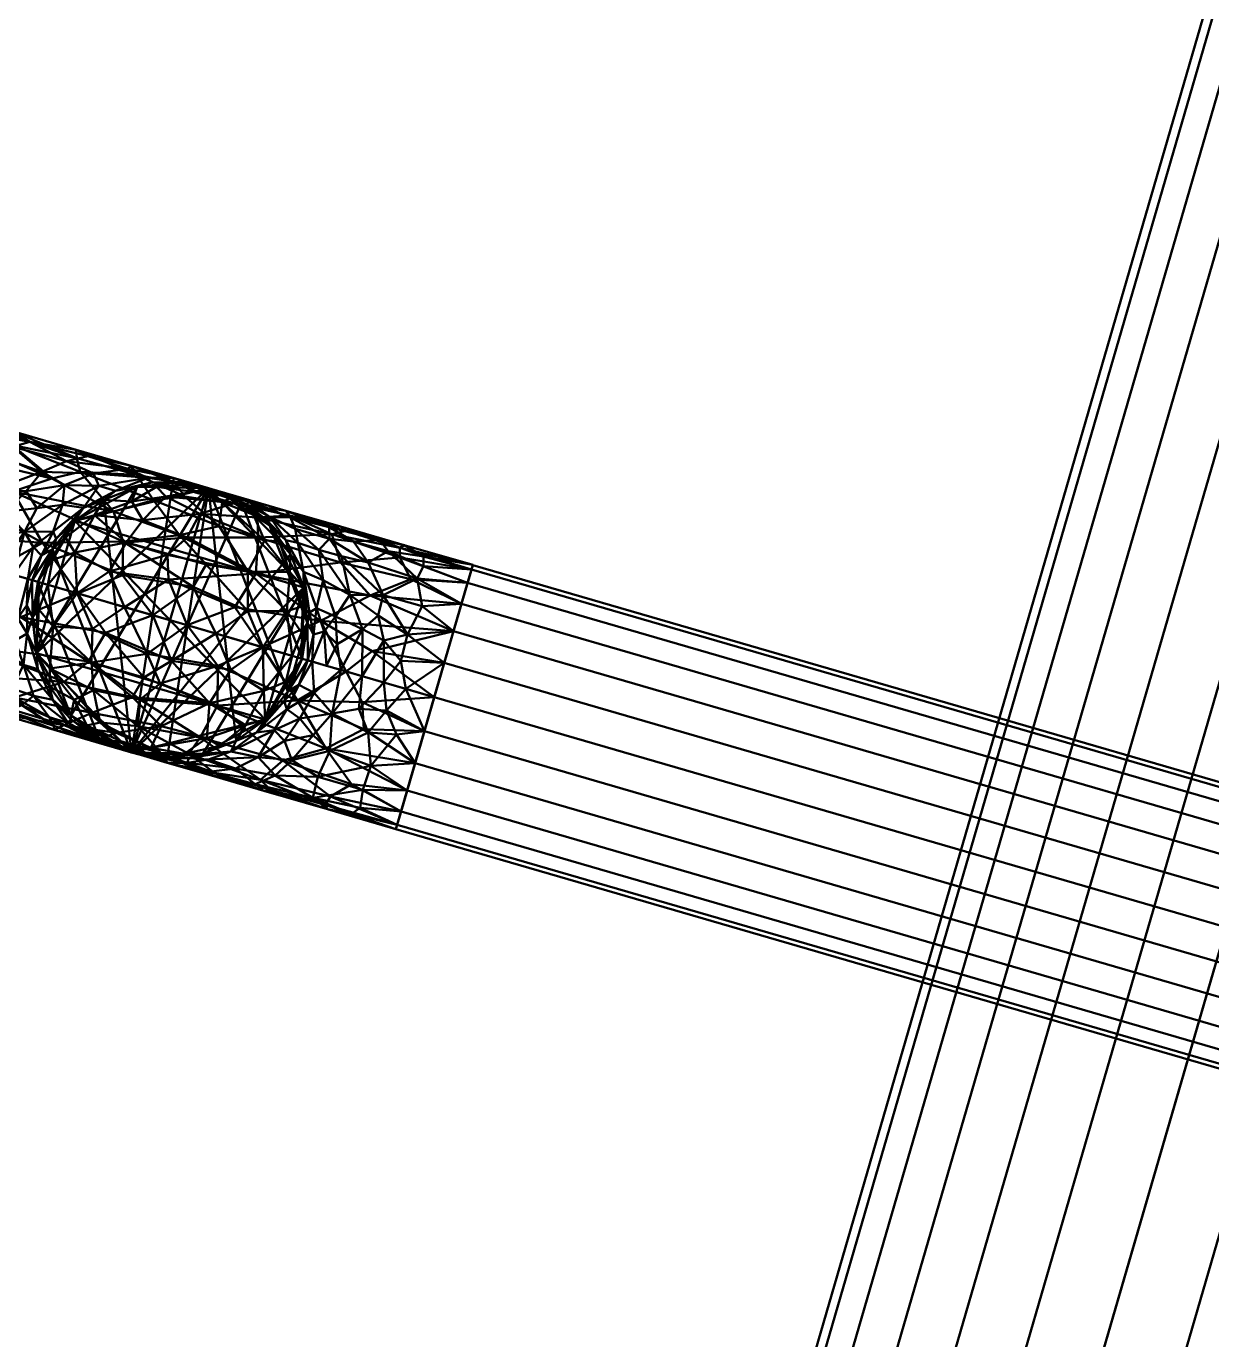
# Model space of a CAD drawing. Header units: inches. Extents: x -1654 to 1344, y -1538 to 36.
# Drawn here: x -820.73 to -794.88, y -340.72 to -312.07 of the extents above; entities that cross this region are included whole.
import ezdxf

# ---------------------------------------------------------------- set-up
doc = ezdxf.new("R2010")
doc.units = ezdxf.units.IN
doc.header["$MEASUREMENT"] = 0
doc.linetypes.add('Center', pattern=[1.25, 0.25, -0.1875, 0.625, -0.1875])
doc.layers.add('M-HVAC-DUCT', color=1, linetype='Center', lineweight=30)
doc.layers.add('M-HVAC-DUCT-SA', color=1, linetype='Continuous', lineweight=50)

# ---------------------------------------------------------------- blocks, each defined once
blk = doc.blocks.new('Round Elbow - 1 D-903864-_3D_')
at = {"layer": 'M-HVAC-DUCT', "color": 8, "linetype": 'Continuous', "lineweight": 50}
mesh = blk.add_polyface(dxfattribs=at)
corners = [(-3, 6), (-3.228, 4.852), (-3.879, 3.879), (-4.852, 3.228), (-6, 3), (-6, 2.898, 0.776), (-6, 2.598, 1.5), (-6, 2.121, 2.121), (-6, 1.5, 2.598), (-6, 0.776, 2.898), (-6, 0, 3), (-4.447, 0.204, 3), (-3, 0.804, 3), (-1.757, 1.757, 3), (-0.804, 3, 3), (-0.204, 4.447, 3), (0, 6, 3), (-0.776, 6, 2.898), (-1.5, 6, 2.598), (-2.121, 6, 2.121), (-2.598, 6, 1.5), (-2.898, 6, 0.776), (-3.459, 2.689, 2.38), (-2.8, 4.309, 1.826), (-1.517, 4.143, 2.772), (-4.83, 2.991, 1.148), (-4.261, 1.47, 2.772), (-2.912, 5.058, 1.148), (-2.852, 1.898, 2.883), (-1.969, 4.92, 2.38), (-3.482, 4.08, 0.985), (-5.088, 2.497, 1.826), (-4.113, 2.96, 1.771), (-1.787, 2.767, 2.92), (-5.056, 1.935, 2.38), (-2.472, 5.191, 1.826), (-2.401, 3.795, 2.416), (-2.587, 2.844, 2.678), (-4.072, 3.442, 1.087), (-3.474, 3.605, 1.629), (-5.357, 3.128), (-5.079, 3.087, 0.573), (-4.365, 3.554), (-4.068, 3.646, 0.521), (-4.523, 3.292, 0.705), (-5.433, 2.876, 1.011), (-3.128, 5.357), (-3.09, 5.08, 0.558), (-3.198, 4.601, 0.881), (-3.122, 4.326, 1.366), (-0.938, 3.903, 2.954), (-0.954, 4.92, 2.88), (-1.475, 4.978, 2.673), (-3.904, 0.94, 2.954), (-4.932, 0.891, 2.897), (-5.15, 1.4, 2.693), (-3.524, 2.066, 2.678), (-4.206, 2.203, 2.4), (-1.944, 3.364, 2.766), (-2.89, 3.202, 2.387), (-3.554, 4.365)]
mesh.append_faces([[corners[k] for k in face] for face in [(13, 28, 12), (15, 50, 14), (12, 53, 11), (1, 47, 46), (40, 41, 3), (2, 30, 60), (9, 55, 8)]], dxfattribs={"vtx0": -1, "vtx1": -1, "color": 8})
mesh.append_faces([[corners[k] for k in face] for face in [(35, 29, 19), (32, 31, 57), (24, 29, 36), (54, 55, 9), (56, 26, 28), (48, 27, 47), (21, 46, 47), (25, 41, 45), (5, 45, 41), (5, 41, 40), (25, 38, 44), (30, 48, 60), (25, 45, 31), (33, 28, 13), (30, 38, 39), (26, 53, 28), (38, 43, 44), (24, 50, 51), (32, 25, 31), (52, 29, 24), (27, 48, 49), (28, 33, 37), (27, 23, 35), (53, 54, 11), (52, 24, 51), (36, 29, 23), (37, 59, 22), (7, 34, 31), (38, 25, 32), (34, 57, 31), (50, 33, 14), (36, 37, 58), (55, 34, 8), (26, 56, 57), (27, 35, 20), (29, 35, 23), (59, 23, 39), (22, 56, 37), (58, 37, 33), (59, 37, 36), (39, 38, 32), (22, 39, 32), (49, 39, 23), (41, 44, 3), (30, 43, 38), (42, 44, 43), (25, 44, 41), (31, 45, 6), (48, 47, 1), (21, 47, 27), (49, 48, 30), (39, 49, 30), (27, 49, 23), (50, 24, 58), (15, 51, 50), (17, 52, 51), (18, 29, 52), (28, 53, 12), (54, 53, 26), (55, 54, 26), (34, 55, 26), (37, 56, 28), (57, 56, 22), (32, 57, 22), (26, 57, 34), (50, 58, 33), (36, 58, 24), (23, 59, 36), (39, 22, 59), (2, 43, 30)]], dxfattribs={"vtx0": -1, "vtx1": -1, "vtx2": -1, "color": 8})
mesh.append_faces([[corners[k] for k in face] for face in [(31, 6, 7), (27, 20, 21), (29, 18, 19), (43, 2, 42), (52, 17, 18), (54, 9, 10), (48, 1, 60)]], dxfattribs={"vtx0": -1, "vtx2": -1, "color": 8})
mesh.append_faces([[corners[k] for k in face] for face in [(10, 11, 54), (7, 8, 34), (16, 17, 51), (19, 20, 35), (13, 14, 33), (42, 3, 44), (5, 6, 45), (15, 16, 51)]], dxfattribs={"vtx1": -1, "vtx2": -1, "color": 8})
mesh.append_faces([[corners[k] for k in face] for face in [(40, 4, 5), (21, 0, 46)]], dxfattribs={"vtx2": -1, "color": 8})
mesh = blk.add_polyface(dxfattribs=at)
corners = [(0, 6, -3), (-0.204, 4.447, -3), (-0.804, 3, -3), (-1.757, 1.757, -3), (-3, 0.804, -3), (-4.447, 0.204, -3), (-6, 0, -3), (-6, 0.776, -2.898), (-6, 1.5, -2.598), (-6, 2.121, -2.121), (-6, 2.598, -1.5), (-6, 2.898, -0.776), (-6, 3), (-4.852, 3.228), (-3.879, 3.879), (-3.228, 4.852), (-3, 6), (-2.898, 6, -0.776), (-2.598, 6, -1.5), (-2.121, 6, -2.121), (-1.5, 6, -2.598), (-0.776, 6, -2.898), (-3.796, 3.128, -1.826), (-2.31, 4.05, -2.38), (-3.14, 2.273, -2.703), (-2.991, 4.83, -1.148), (-4.843, 2.986, -1.148), (-4.583, 2.074, -2.38), (-1.331, 4.066, -2.847), (-4.023, 1.227, -2.882), (-2.497, 5.088, -1.826), (-5.113, 2.49, -1.826), (-1.807, 2.782, -2.914), (-2.951, 4.138, -1.763), (-3.588, 3.959, -0.965), (-1.932, 5.067, -2.38), (-2.72, 1.725, -2.937), (-5.357, 3.128), (-5.079, 3.087, -0.571), (-4.283, 3.456, -0.64), (-5.435, 2.88, -0.998), (-3.128, 5.357), (-3.087, 5.079, -0.573), (-3.554, 4.365), (-3.312, 4.489, -0.703), (-2.876, 5.433, -1.011), (-5.083, 1.236, -2.772), (-4.975, 0.663, -2.946), (-3.034, 3.4, -2.185), (-2.497, 3.143, -2.61), (-3.59, 2.674, -2.328), (-1.227, 5.126, -2.772), (-0.664, 4.975, -2.946), (-4.35, 1.654, -2.678), (-4.472, 2.845, -1.667), (-4.114, 3.315, -1.268), (-3.473, 3.693, -1.533), (-4.365, 3.554)]
mesh.append_faces([[corners[k] for k in face] for face in [(13, 38, 37), (20, 35, 19), (5, 29, 4), (4, 36, 3), (2, 28, 1), (41, 42, 15), (15, 44, 43), (6, 47, 5), (0, 52, 21)]], dxfattribs={"vtx0": -1, "vtx1": -1, "color": 8})
mesh.append_faces([[corners[k] for k in face] for face in [(23, 35, 28), (26, 38, 39), (31, 54, 27), (11, 37, 38), (38, 40, 11), (22, 56, 48), (33, 30, 23), (13, 39, 38), (29, 46, 53), (24, 36, 29), (2, 32, 28), (9, 31, 27), (24, 50, 49), (45, 30, 25), (25, 42, 45), (17, 45, 42), (35, 30, 19), (48, 50, 22), (32, 49, 28), (46, 47, 7), (25, 30, 33), (24, 29, 53), (52, 28, 51), (25, 33, 34), (25, 44, 42), (54, 31, 26), (17, 42, 41), (36, 32, 3), (40, 31, 10), (48, 33, 23), (42, 44, 15), (33, 56, 34), (22, 54, 55), (35, 20, 51), (30, 35, 23), (29, 36, 4), (32, 36, 24), (38, 26, 40), (14, 34, 39), (34, 56, 55), (31, 40, 26), (44, 25, 34), (34, 43, 44), (30, 45, 18), (27, 46, 8), (47, 29, 5), (29, 47, 46), (49, 48, 23), (48, 49, 50), (28, 49, 23), (32, 24, 49), (53, 50, 24), (54, 50, 27), (52, 51, 21), (35, 51, 28), (28, 52, 1), (46, 27, 53), (53, 27, 50), (55, 26, 39), (54, 22, 50), (26, 55, 54), (34, 55, 39), (48, 56, 33), (55, 56, 22)]], dxfattribs={"vtx0": -1, "vtx1": -1, "vtx2": -1, "color": 8})
mesh.append_faces([[corners[k] for k in face] for face in [(46, 7, 8), (51, 20, 21), (30, 18, 19), (34, 14, 43)]], dxfattribs={"vtx0": -1, "vtx2": -1, "color": 8})
mesh.append_faces([[corners[k] for k in face] for face in [(39, 13, 57, 14)]], dxfattribs={"vtx0": -1, "vtx3": -1, "color": 8})
mesh.append_faces([[corners[k] for k in face] for face in [(2, 3, 32), (6, 7, 47), (8, 9, 27), (9, 10, 31), (0, 1, 52), (10, 11, 40), (17, 18, 45)]], dxfattribs={"vtx1": -1, "vtx2": -1, "color": 8})
mesh.append_faces([[corners[k] for k in face] for face in [(11, 12, 37), (41, 16, 17)]], dxfattribs={"vtx2": -1, "color": 8})
mesh = blk.add_polyface(dxfattribs=at)
corners = [(3, 6), (2.774, 3.997), (2.109, 2.095), (1.036, 0.389), (-0.389, -1.036), (-2.095, -2.109), (-3.997, -2.774), (-6, -3), (-6, -2.898, -0.776), (-6, -2.598, -1.5), (-6, -2.121, -2.121), (-6, -1.5, -2.598), (-6, -0.776, -2.898), (-6, 0, -3), (-4.447, 0.204, -3), (-3, 0.804, -3), (-1.757, 1.757, -3), (-0.804, 3, -3), (-0.204, 4.447, -3), (0, 6, -3), (0.776, 6, -2.898), (1.5, 6, -2.598), (2.121, 6, -2.121), (2.598, 6, -1.5), (2.898, 6, -0.776), (-1.077, -0.028, -2.413), (1.334, 1.511, -1.498), (0.376, 2.865, -2.789), (-1.458, -1.389, -1.362), (-2.941, -0.297, -2.828), (1.488, 3.216, -2.246), (2.392, 3.156, -0.903), (-3.34, -1.525, -2.252), (-0.766, 1.863, -2.924), (0.278, -0.278, -0.843), (-3.142, -2.407, -0.843), (2.216, 4.04, -1.736), (1.572, 1.275, -0.666), (-1.273, -1.574, -0.653), (-4.074, -2.223, -1.738), (-0.442, 1.207, -2.685), (0.457, 1.344, -2.27), (-0.318, -0.147, -1.838), (-4.366, -1.099, -2.711), (-2.787, -0.842, -2.563), (-1.588, 0.626, -2.844), (1.108, 4.43, -2.714), (0.504, 4.373, -2.916), (-0.067, 3.134, -2.942), (-4.46, -0.562, -2.907), (-1.844, -1.179, -1.932), (1.804, 4.793, -2.325), (2.697, 4.722, -1.102), (2.827, 4.522, -0.548), (-4.46, -2.812, -0.57), (0.415, 0.181, -1.385)]
mesh.append_faces([[corners[k] for k in face] for face in [(12, 43, 11), (14, 49, 13), (21, 46, 20), (11, 32, 10), (23, 36, 22), (1, 53, 0), (3, 37, 2), (4, 34, 3), (19, 47, 18), (18, 48, 17), (13, 49, 12), (0, 53, 24), (7, 54, 6), (9, 54, 8)]], dxfattribs={"vtx0": -1, "vtx1": -1, "color": 8})
mesh.append_faces([[corners[k] for k in face] for face in [(35, 54, 9), (6, 54, 35), (45, 33, 40), (39, 10, 32), (16, 33, 45), (37, 26, 31), (37, 34, 55), (26, 36, 31), (28, 38, 35), (42, 25, 41), (52, 36, 23), (47, 27, 48), (40, 33, 27), (47, 20, 46), (50, 25, 42), (31, 52, 53), (28, 35, 39), (12, 49, 43), (38, 34, 4), (3, 34, 37), (40, 27, 41), (46, 30, 27), (49, 29, 43), (40, 41, 25), (30, 51, 36), (26, 30, 36), (18, 47, 48), (55, 28, 42), (44, 32, 43), (31, 2, 37), (35, 38, 5), (34, 38, 28), (39, 32, 50), (35, 9, 39), (41, 27, 30), (25, 44, 45), (30, 26, 41), (42, 28, 50), (41, 26, 42), (55, 42, 26), (44, 43, 29), (32, 11, 43), (45, 44, 29), (50, 44, 25), (25, 45, 40), (15, 45, 29), (46, 21, 51), (47, 46, 27), (48, 27, 33), (33, 17, 48), (14, 29, 49), (39, 50, 28), (50, 32, 44), (36, 51, 22), (46, 51, 30), (53, 52, 24), (36, 52, 31), (31, 53, 1), (37, 55, 26), (28, 55, 34)]], dxfattribs={"vtx0": -1, "vtx1": -1, "vtx2": -1, "color": 8})
mesh.append_faces([[corners[k] for k in face] for face in [(39, 9, 10), (52, 23, 24), (33, 16, 17), (45, 15, 16), (47, 19, 20), (31, 1, 2)]], dxfattribs={"vtx0": -1, "vtx2": -1, "color": 8})
mesh.append_faces([[corners[k] for k in face] for face in [(14, 15, 29), (4, 5, 38), (7, 8, 54), (5, 6, 35), (21, 22, 51)]], dxfattribs={"vtx1": -1, "vtx2": -1, "color": 8})
mesh = blk.add_polyface(dxfattribs=at)
corners = [(0, 6, 3), (-0.204, 4.447, 3), (-0.804, 3, 3), (-1.757, 1.757, 3), (-3, 0.804, 3), (-4.447, 0.204, 3), (-6, 0, 3), (-6, -0.776, 2.898), (-6, -1.5, 2.598), (-6, -2.121, 2.121), (-6, -2.598, 1.5), (-6, -2.898, 0.776), (-6, -3), (-3.997, -2.774), (-2.095, -2.109), (-0.389, -1.036), (1.036, 0.389), (2.109, 2.095), (2.774, 3.997), (3, 6), (2.898, 6, 0.776), (2.598, 6, 1.5), (2.121, 6, 2.121), (1.5, 6, 2.598), (0.776, 6, 2.898), (-1.077, -0.028, 2.413), (1.334, 1.511, 1.498), (0.376, 2.865, 2.789), (-1.458, -1.389, 1.362), (-2.941, -0.297, 2.828), (1.488, 3.216, 2.246), (2.392, 3.156, 0.903), (-3.34, -1.525, 2.252), (-0.766, 1.863, 2.924), (0.278, -0.278, 0.843), (-3.142, -2.407, 0.843), (2.216, 4.04, 1.736), (1.572, 1.275, 0.666), (-1.273, -1.574, 0.653), (-4.074, -2.223, 1.738), (-0.442, 1.207, 2.685), (0.457, 1.344, 2.27), (-0.318, -0.147, 1.838), (-4.366, -1.099, 2.711), (-2.787, -0.842, 2.563), (-1.588, 0.626, 2.844), (1.108, 4.43, 2.714), (0.504, 4.373, 2.916), (-0.067, 3.134, 2.942), (-4.46, -0.562, 2.907), (-1.844, -1.179, 1.932), (1.804, 4.793, 2.325), (2.802, 4.418, 0.584), (-4.683, -2.692, 1.1), (-4.526, -2.828, 0.547), (-0.201, -0.455, 1.354)]
mesh.append_faces([[corners[k] for k in face] for face in [(15, 38, 14), (23, 51, 22), (1, 47, 0), (24, 46, 23), (0, 47, 24), (6, 49, 5), (19, 52, 18), (21, 52, 20), (12, 54, 11)]], dxfattribs={"vtx0": -1, "vtx1": -1, "color": 8})
mesh.append_faces([[corners[k] for k in face] for face in [(7, 43, 49), (22, 51, 36), (30, 27, 41), (35, 14, 38), (29, 49, 43), (32, 9, 39), (18, 52, 31), (27, 40, 41), (33, 40, 27), (29, 43, 44), (31, 52, 21), (34, 55, 38), (30, 51, 46), (34, 16, 37), (37, 26, 34), (41, 25, 42), (31, 21, 36), (26, 36, 30), (33, 27, 48), (27, 47, 48), (42, 50, 28), (50, 39, 28), (27, 46, 47), (55, 26, 42), (4, 29, 45), (26, 31, 36), (45, 25, 40), (35, 53, 54), (17, 31, 37), (26, 37, 31), (34, 38, 15), (35, 38, 28), (53, 39, 10), (28, 39, 35), (45, 40, 33), (40, 25, 41), (50, 25, 44), (26, 30, 41), (55, 42, 28), (26, 41, 42), (8, 32, 43), (44, 43, 32), (50, 44, 32), (45, 44, 25), (45, 33, 3), (45, 29, 44), (47, 46, 24), (30, 46, 27), (1, 48, 47), (2, 33, 48), (29, 5, 49), (25, 50, 42), (39, 50, 32), (46, 51, 23), (36, 51, 30), (54, 53, 11), (39, 53, 35), (35, 54, 13), (38, 55, 28), (26, 55, 34)]], dxfattribs={"vtx0": -1, "vtx1": -1, "vtx2": -1, "color": 8})
mesh.append_faces([[corners[k] for k in face] for face in [(35, 13, 14), (54, 12, 13), (43, 7, 8), (53, 10, 11), (33, 2, 3), (29, 4, 5), (36, 21, 22), (52, 19, 20), (45, 3, 4), (39, 9, 10)]], dxfattribs={"vtx0": -1, "vtx2": -1, "color": 8})
mesh.append_faces([[corners[k] for k in face] for face in [(15, 16, 34), (6, 7, 49), (8, 9, 32), (17, 18, 31), (16, 17, 37), (1, 2, 48)]], dxfattribs={"vtx1": -1, "vtx2": -1, "color": 8})
mesh = blk.add_polyface(dxfattribs=at)
corners = [(0, 6, 3), (0.776, 6, 2.898), (1.5, 6, 2.598), (2.121, 6, 2.121), (2.598, 6, 1.5), (2.898, 6, 0.776), (3, 6), (2.898, 6, -0.776), (2.598, 6, -1.5), (2.121, 6, -2.121), (1.5, 6, -2.598), (0.776, 6, -2.898), (0, 6, -3), (-0.776, 6, -2.898), (-1.5, 6, -2.598), (-2.121, 6, -2.121), (-2.598, 6, -1.5), (-2.898, 6, -0.776), (-3, 6), (-2.898, 6, 0.776), (-2.598, 6, 1.5), (-2.121, 6, 2.121), (-1.5, 6, 2.598), (-0.776, 6, 2.898)]
mesh.append_faces([[corners[k] for k in face] for face in [(12, 5, 6, 11), (20, 16, 17, 19), (12, 0, 1)]], dxfattribs={"vtx0": -1, "vtx2": -1, "color": 8})
mesh.append_faces([[corners[k] for k in face] for face in [(20, 12, 13, 14), (12, 20, 21, 22), (12, 22, 23, 0), (12, 3, 4, 5), (12, 1, 2, 3)]], dxfattribs={"vtx0": -1, "vtx3": -1, "color": 8})
mesh.append_faces([[corners[k] for k in face] for face in [(15, 16, 20, 14)]], dxfattribs={"vtx1": -1, "vtx2": -1, "color": 8})
mesh.append_faces([[corners[k] for k in face] for face in [(10, 11, 6, 7)]], dxfattribs={"vtx1": -1, "vtx3": -1, "color": 8})
mesh.append_faces([[corners[k] for k in face] for face in [(8, 9, 10, 7), (17, 18, 19)]], dxfattribs={"vtx2": -1, "color": 8})
mesh = blk.add_polyface(dxfattribs=at)
corners = [(-6, 0, 3), (-6, 0.776, 2.898), (-6, 1.5, 2.598), (-6, 2.121, 2.121), (-6, 2.598, 1.5), (-6, 2.898, 0.776), (-6, 3), (-6, 2.898, -0.776), (-6, 2.598, -1.5), (-6, 2.121, -2.121), (-6, 1.5, -2.598), (-6, 0.776, -2.898), (-6, 0, -3), (-6, -0.776, -2.898), (-6, -1.5, -2.598), (-6, -2.121, -2.121), (-6, -2.598, -1.5), (-6, -2.898, -0.776), (-6, -3), (-6, -2.898, 0.776), (-6, -2.598, 1.5), (-6, -2.121, 2.121), (-6, -1.5, 2.598), (-6, -0.776, 2.898)]
mesh.append_faces([[corners[k] for k in face] for face in [(4, 12, 3)]], dxfattribs={"vtx0": -1, "vtx1": -1, "color": 8})
mesh.append_faces([[corners[k] for k in face] for face in [(18, 13, 14, 17)]], dxfattribs={"vtx0": -1, "vtx2": -1, "color": 8})
mesh.append_faces([[corners[k] for k in face] for face in [(4, 8, 9, 10), (12, 1, 2, 3)]], dxfattribs={"vtx0": -1, "vtx3": -1, "color": 8})
mesh.append_faces([[corners[k] for k in face] for face in [(6, 7, 5)]], dxfattribs={"vtx1": -1, "color": 8})
mesh.append_faces([[corners[k] for k in face] for face in [(11, 12, 4, 10), (0, 1, 12, 23), (20, 21, 12, 19), (22, 23, 12, 21)]], dxfattribs={"vtx1": -1, "vtx2": -1, "color": 8})
mesh.append_faces([[corners[k] for k in face] for face in [(18, 19, 12, 13), (7, 8, 4, 5)]], dxfattribs={"vtx1": -1, "vtx3": -1, "color": 8})
mesh.append_faces([[corners[k] for k in face] for face in [(14, 15, 16, 17)]], dxfattribs={"vtx3": -1, "color": 8})

msp = doc.modelspace()

# ---------------------------------------------------------------- linework, layer by layer
at = {"layer": 'M-HVAC-DUCT', "color": 5}
for p, q in [((-806.915, -380.385, 1312), (-751.021, -188.12, 1312.001)), ((-806.915, -380.385, 1312), (-751.021, -188.12, 1312.001)), ((-817.594, -325.029, 1318), (-817.594, -325.029, 1332)), ((-817.594, -325.029, 1318), (-817.594, -325.029, 1332)), ((-778.21, -336.478, 1338), (-811.832, -326.704, 1338)), ((-778.21, -336.478, 1338), (-811.832, -326.704, 1338))]:
    msp.add_line(p, q, dxfattribs=at)
at = {"layer": 'M-HVAC-DUCT', "color": 5, "extrusion": (-0.279157, -0.960246, 0)}
msp.add_arc((-700.357, 1318, 540.344), 6, 270, 360, dxfattribs=at)
at = {"layer": 'M-HVAC-DUCT', "color": 5, "extrusion": (0.279157, 0.960246, 0)}
msp.add_arc((688.357, 1332, -540.344), 6, 0, 90, dxfattribs=at)

# ---------------------------------------------------------------- block references
at = {"layer": 'M-HVAC-DUCT-SA', "color": 8, "extrusion": (-0.279157, -0.960246, 0)}
msp.add_blockref('Round Elbow - 1 D-903864-_3D_', (-694.357, 1312, 540.344), dxfattribs=at)
at = {"layer": 'M-HVAC-DUCT-SA', "color": 8, "extrusion": (0.279157, 0.960246, 0), "rotation": 90}
msp.add_blockref('Round Elbow - 1 D-903864-_3D_', (694.357, 1338, -540.344), dxfattribs=at)

# ---------------------------------------------------------------- meshes
at = {"layer": 'M-HVAC-DUCT-SA', "color": 8}
mesh = msp.add_polyface(dxfattribs=at)
corners = [(217.678, -463.725, 1340), (218.175, -462.016, 1339.799), (218.647, -460.392, 1339.208), (219.07, -458.936, 1338.255), (219.424, -457.719, 1336.988), (219.69, -456.804, 1335.471), (219.855, -456.236, 1333.78), (219.911, -456.043, 1332), (-798.8, -159.89, 1332), (-798.856, -160.083, 1333.78), (-799.021, -160.651, 1335.471), (-799.287, -161.566, 1336.988), (-799.641, -162.783, 1338.255), (-800.065, -164.239, 1339.208), (-800.537, -165.863, 1339.799), (-801.034, -167.572, 1340)]
mesh.append_faces([[corners[k] for k in face] for face in [(9, 10, 5, 6), (10, 11, 4, 5), (3, 4, 11, 12), (12, 13, 2, 3), (13, 14, 1, 2)]], dxfattribs={"vtx1": -1, "vtx3": -1, "color": 8})
mesh.append_faces([[corners[k] for k in face] for face in [(7, 8, 9, 6)]], dxfattribs={"vtx2": -1, "color": 8})
mesh.append_faces([[corners[k] for k in face] for face in [(14, 15, 0, 1)]], dxfattribs={"vtx3": -1, "color": 8})
mesh = msp.add_polyface(dxfattribs=at)
corners = [(219.911, -456.043, 1332), (219.855, -456.236, 1330.22), (219.69, -456.804, 1328.529), (219.424, -457.719, 1327.012), (219.07, -458.936, 1325.745), (218.647, -460.392, 1324.792), (218.175, -462.016, 1324.201), (217.678, -463.725, 1324), (-801.034, -167.572, 1324), (-800.537, -165.863, 1324.201), (-800.065, -164.239, 1324.792), (-799.641, -162.783, 1325.745), (-799.287, -161.566, 1327.012), (-799.021, -160.651, 1328.529), (-798.856, -160.083, 1330.22), (-798.8, -159.89, 1332)]
mesh.append_faces([[corners[k] for k in face] for face in [(8, 9, 6, 7)]], dxfattribs={"vtx1": -1, "color": 8})
mesh.append_faces([[corners[k] for k in face] for face in [(9, 10, 5, 6), (10, 11, 4, 5), (3, 4, 11, 12), (12, 13, 2, 3), (13, 14, 1, 2)]], dxfattribs={"vtx1": -1, "vtx3": -1, "color": 8})
mesh.append_faces([[corners[k] for k in face] for face in [(14, 15, 0, 1)]], dxfattribs={"vtx3": -1, "color": 8})
mesh = msp.add_polyface(dxfattribs=at)
corners = [(215.444, -471.407, 1332), (215.5, -471.215, 1333.78), (215.666, -470.647, 1335.471), (215.932, -469.731, 1336.988), (216.285, -468.515, 1338.255), (216.709, -467.059, 1339.208), (217.181, -465.435, 1339.799), (217.678, -463.725, 1340), (-801.034, -167.572, 1340), (-801.53, -169.282, 1339.799), (-802.002, -170.905, 1339.208), (-802.426, -172.362, 1338.255), (-802.78, -173.578, 1336.988), (-803.046, -174.493, 1335.471), (-803.211, -175.062, 1333.78), (-803.267, -175.254, 1332)]
mesh.append_faces([[corners[k] for k in face] for face in [(8, 9, 6, 7)]], dxfattribs={"vtx1": -1, "color": 8})
mesh.append_faces([[corners[k] for k in face] for face in [(9, 10, 5, 6), (10, 11, 4, 5), (3, 4, 11, 12), (12, 13, 2, 3), (13, 14, 1, 2)]], dxfattribs={"vtx1": -1, "vtx3": -1, "color": 8})
mesh.append_faces([[corners[k] for k in face] for face in [(14, 15, 0, 1)]], dxfattribs={"vtx3": -1, "color": 8})
mesh = msp.add_polyface(dxfattribs=at)
corners = [(217.678, -463.725, 1324), (217.181, -465.435, 1324.201), (216.709, -467.059, 1324.792), (216.285, -468.515, 1325.745), (215.932, -469.731, 1327.012), (215.666, -470.647, 1328.529), (215.5, -471.215, 1330.22), (215.444, -471.407, 1332), (-803.267, -175.254, 1332), (-803.211, -175.062, 1330.22), (-803.046, -174.493, 1328.529), (-802.78, -173.578, 1327.012), (-802.426, -172.362, 1325.745), (-802.002, -170.905, 1324.792), (-801.53, -169.282, 1324.201), (-801.034, -167.572, 1324)]
mesh.append_faces([[corners[k] for k in face] for face in [(8, 9, 6, 7)]], dxfattribs={"vtx1": -1, "color": 8})
mesh.append_faces([[corners[k] for k in face] for face in [(9, 10, 5, 6), (10, 11, 4, 5), (3, 4, 11, 12), (12, 13, 2, 3), (13, 14, 1, 2)]], dxfattribs={"vtx1": -1, "vtx3": -1, "color": 8})
mesh.append_faces([[corners[k] for k in face] for face in [(14, 15, 0, 1)]], dxfattribs={"vtx3": -1, "color": 8})
mesh = msp.add_polyface(dxfattribs=at)
corners = [(-905.356, -469.106, 1340), (-903.647, -469.603, 1339.799), (-902.023, -470.075, 1339.208), (-900.566, -470.498, 1338.255), (-899.35, -470.852, 1336.988), (-898.435, -471.118, 1335.471), (-897.867, -471.283, 1333.78), (-897.674, -471.339, 1332), (-813.182, -180.703, 1332), (-813.375, -180.647, 1333.78), (-813.943, -180.482, 1335.471), (-814.858, -180.216, 1336.988), (-816.074, -179.862, 1338.255), (-817.531, -179.439, 1339.208), (-819.155, -178.967, 1339.799), (-820.864, -178.47, 1340)]
mesh.append_faces([[corners[k] for k in face] for face in [(9, 10, 5, 6), (10, 11, 4, 5), (3, 4, 11, 12), (12, 13, 2, 3), (13, 14, 1, 2)]], dxfattribs={"vtx1": -1, "vtx3": -1, "color": 8})
mesh.append_faces([[corners[k] for k in face] for face in [(7, 8, 9, 6)]], dxfattribs={"vtx2": -1, "color": 8})
mesh.append_faces([[corners[k] for k in face] for face in [(14, 15, 0, 1)]], dxfattribs={"vtx3": -1, "color": 8})
mesh = msp.add_polyface(dxfattribs=at)
corners = [(-897.674, -471.339, 1332), (-897.867, -471.283, 1330.22), (-898.435, -471.118, 1328.529), (-899.35, -470.852, 1327.012), (-900.566, -470.498, 1325.745), (-902.023, -470.075, 1324.792), (-903.647, -469.603, 1324.201), (-905.356, -469.106, 1324), (-820.864, -178.47, 1324), (-819.155, -178.967, 1324.201), (-817.531, -179.439, 1324.792), (-816.074, -179.862, 1325.745), (-814.858, -180.216, 1327.012), (-813.943, -180.482, 1328.529), (-813.375, -180.647, 1330.22), (-813.182, -180.703, 1332)]
mesh.append_faces([[corners[k] for k in face] for face in [(8, 9, 6, 7)]], dxfattribs={"vtx1": -1, "color": 8})
mesh.append_faces([[corners[k] for k in face] for face in [(9, 10, 5, 6), (10, 11, 4, 5), (3, 4, 11, 12), (12, 13, 2, 3), (13, 14, 1, 2)]], dxfattribs={"vtx1": -1, "vtx3": -1, "color": 8})
mesh.append_faces([[corners[k] for k in face] for face in [(14, 15, 0, 1)]], dxfattribs={"vtx3": -1, "color": 8})
mesh = msp.add_polyface(dxfattribs=at)
corners = [(-814.357, -378.221, 1312), (-814.17, -378.276, 1313.725), (-813.62, -378.436, 1315.363), (-812.733, -378.693, 1316.832), (-811.555, -379.036, 1318.059), (-810.144, -379.446, 1318.983), (-808.571, -379.904, 1319.556), (-806.915, -380.385, 1319.75), (-751.021, -188.12, 1319.751), (-752.677, -187.638, 1319.557), (-754.249, -187.181, 1318.984), (-755.661, -186.771, 1318.061), (-756.839, -186.428, 1316.833), (-757.725, -186.17, 1315.364), (-758.276, -186.01, 1313.726), (-758.462, -185.956, 1312.001)]
mesh.append_faces([[corners[k] for k in face] for face in [(8, 9, 6, 7)]], dxfattribs={"vtx1": -1, "color": 8})
mesh.append_faces([[corners[k] for k in face] for face in [(9, 10, 5, 6), (10, 11, 4, 5), (3, 4, 11, 12), (12, 13, 2, 3), (13, 14, 1, 2)]], dxfattribs={"vtx1": -1, "vtx3": -1, "color": 8})
mesh.append_faces([[corners[k] for k in face] for face in [(14, 15, 0, 1)]], dxfattribs={"vtx3": -1, "color": 8})
mesh = msp.add_polyface(dxfattribs=at)
corners = [(-806.915, -380.385, 1304.25), (-808.571, -379.903, 1304.444), (-810.144, -379.446, 1305.018), (-811.555, -379.036, 1305.941), (-812.733, -378.693, 1307.168), (-813.62, -378.436, 1308.637), (-814.17, -378.276, 1310.275), (-814.357, -378.221, 1312), (-758.462, -185.956, 1312.001), (-758.276, -186.01, 1310.277), (-757.725, -186.17, 1308.639), (-756.839, -186.428, 1307.169), (-755.66, -186.771, 1305.942), (-754.249, -187.181, 1305.019), (-752.677, -187.638, 1304.446), (-751.021, -188.12, 1304.251)]
mesh.append_faces([[corners[k] for k in face] for face in [(8, 9, 6, 7)]], dxfattribs={"vtx1": -1, "color": 8})
mesh.append_faces([[corners[k] for k in face] for face in [(9, 10, 5, 6), (10, 11, 4, 5), (3, 4, 11, 12), (12, 13, 2, 3), (13, 14, 1, 2)]], dxfattribs={"vtx1": -1, "vtx3": -1, "color": 8})
mesh.append_faces([[corners[k] for k in face] for face in [(14, 15, 0, 1)]], dxfattribs={"vtx3": -1, "color": 8})
mesh = msp.add_polyface(dxfattribs=at)
corners = [(-806.915, -380.385, 1319.75), (-805.259, -380.866, 1319.556), (-803.686, -381.324, 1318.983), (-802.275, -381.734, 1318.059), (-801.096, -382.076, 1316.832), (-800.21, -382.334, 1315.363), (-799.659, -382.494, 1313.725), (-799.473, -382.548, 1312), (-743.579, -190.283, 1312.001), (-743.765, -190.229, 1313.726), (-744.316, -190.069, 1315.364), (-745.202, -189.811, 1316.833), (-746.381, -189.469, 1318.061), (-747.792, -189.058, 1318.984), (-749.365, -188.601, 1319.557), (-751.021, -188.12, 1319.751)]
mesh.append_faces([[corners[k] for k in face] for face in [(9, 10, 5, 6), (10, 11, 4, 5), (3, 4, 11, 12), (12, 13, 2, 3), (13, 14, 1, 2)]], dxfattribs={"vtx1": -1, "vtx3": -1, "color": 8})
mesh.append_faces([[corners[k] for k in face] for face in [(7, 8, 9, 6)]], dxfattribs={"vtx2": -1, "color": 8})
mesh.append_faces([[corners[k] for k in face] for face in [(14, 15, 0, 1)]], dxfattribs={"vtx3": -1, "color": 8})
mesh = msp.add_polyface(dxfattribs=at)
corners = [(-799.473, -382.548, 1312), (-799.659, -382.494, 1310.275), (-800.21, -382.334, 1308.637), (-801.096, -382.076, 1307.168), (-802.275, -381.734, 1305.941), (-803.686, -381.324, 1305.018), (-805.259, -380.866, 1304.444), (-806.915, -380.385, 1304.25), (-751.021, -188.12, 1304.251), (-749.365, -188.601, 1304.446), (-747.792, -189.058, 1305.019), (-746.381, -189.468, 1305.942), (-745.202, -189.811, 1307.169), (-744.316, -190.069, 1308.639), (-743.765, -190.229, 1310.277), (-743.579, -190.283, 1312.001)]
mesh.append_faces([[corners[k] for k in face] for face in [(8, 9, 6, 7)]], dxfattribs={"vtx1": -1, "color": 8})
mesh.append_faces([[corners[k] for k in face] for face in [(9, 10, 5, 6), (10, 11, 4, 5), (3, 4, 11, 12), (12, 13, 2, 3), (13, 14, 1, 2)]], dxfattribs={"vtx1": -1, "vtx3": -1, "color": 8})
mesh.append_faces([[corners[k] for k in face] for face in [(14, 15, 0, 1)]], dxfattribs={"vtx3": -1, "color": 8})
mesh = msp.add_polyface(dxfattribs=at)
corners = [(-715.373, -225.238, 1332), (-716.865, -224.805, 1331.796), (-718.254, -224.401, 1331.196), (-719.447, -224.054, 1330.243), (-720.363, -223.788, 1329), (-720.939, -223.621, 1327.553), (-721.135, -223.564, 1326), (-799.936, -494.625, 1326), (-799.74, -494.682, 1327.553), (-799.164, -494.849, 1329), (-798.249, -495.115, 1330.243), (-797.055, -495.462, 1331.196), (-795.666, -495.866, 1331.796), (-794.175, -496.3, 1332)]
mesh.append_faces([[corners[k] for k in face] for face in [(8, 9, 4, 5), (3, 4, 9, 10), (11, 12, 1, 2), (2, 3, 10, 11)]], dxfattribs={"vtx1": -1, "vtx3": -1, "color": 8})
mesh.append_faces([[corners[k] for k in face] for face in [(6, 7, 8, 5)]], dxfattribs={"vtx2": -1, "color": 8})
mesh.append_faces([[corners[k] for k in face] for face in [(12, 13, 0, 1)]], dxfattribs={"vtx3": -1, "color": 8})
mesh = msp.add_polyface(dxfattribs=at)
corners = [(-721.135, -223.564, 1326), (-720.939, -223.621, 1324.447), (-720.363, -223.788, 1323), (-719.447, -224.054, 1321.757), (-718.254, -224.401, 1320.804), (-716.865, -224.805, 1320.204), (-715.373, -225.238, 1320), (-794.175, -496.3, 1320), (-795.666, -495.866, 1320.204), (-797.055, -495.462, 1320.804), (-798.249, -495.115, 1321.757), (-799.164, -494.849, 1323), (-799.74, -494.682, 1324.447), (-799.936, -494.625, 1326)]
mesh.append_faces([[corners[k] for k in face] for face in [(7, 8, 5, 6)]], dxfattribs={"vtx1": -1, "color": 8})
mesh.append_faces([[corners[k] for k in face] for face in [(8, 9, 4, 5), (3, 4, 9, 10), (11, 12, 1, 2), (2, 3, 10, 11)]], dxfattribs={"vtx1": -1, "vtx3": -1, "color": 8})
mesh.append_faces([[corners[k] for k in face] for face in [(12, 13, 0, 1)]], dxfattribs={"vtx3": -1, "color": 8})
mesh = msp.add_polyface(dxfattribs=at)
corners = [(-818.431, -327.91, 1318), (-819.148, -327.595, 1318), (-819.759, -327.105, 1318), (-820.223, -326.474, 1318), (-820.507, -325.744, 1318), (-820.593, -324.966, 1318), (-820.475, -324.192, 1318), (-820.16, -323.475, 1318), (-819.67, -322.863, 1318), (-819.039, -322.4, 1318), (-818.309, -322.116, 1318), (-817.53, -322.03, 1318), (-816.756, -322.148, 1318), (-816.039, -322.463, 1318), (-815.428, -322.953, 1318), (-814.965, -323.584, 1318), (-814.68, -324.314, 1318), (-814.594, -325.092, 1318), (-814.713, -325.867, 1318), (-815.028, -326.584, 1318), (-815.518, -327.195, 1318), (-816.149, -327.658, 1318), (-816.879, -327.943, 1318), (-817.657, -328.028, 1318)]
mesh.append_faces([[corners[k] for k in face] for face in [(8, 20, 4, 6), (0, 4, 20, 22), (16, 20, 8, 12)]], dxfattribs={"vtx0": -1, "vtx1": -1, "vtx2": -1, "vtx3": -1, "color": 8})
mesh.append_faces([[corners[k] for k in face] for face in [(5, 6, 4), (7, 8, 6), (9, 10, 8), (21, 22, 20), (15, 16, 14)]], dxfattribs={"vtx1": -1, "color": 8})
mesh.append_faces([[corners[k] for k in face] for face in [(0, 1, 2), (16, 17, 18), (22, 23, 0)]], dxfattribs={"vtx2": -1, "color": 8})
mesh.append_faces([[corners[k] for k in face] for face in [(2, 3, 4, 0), (10, 11, 12, 8), (18, 19, 20, 16), (12, 13, 14, 16)]], dxfattribs={"vtx2": -1, "vtx3": -1, "color": 8})
mesh = msp.add_polyface(dxfattribs=at)
corners = [(-818.431, -327.91, 1332), (-817.657, -328.028, 1332), (-816.879, -327.943, 1332), (-816.149, -327.658, 1332), (-815.518, -327.195, 1332), (-815.028, -326.584, 1332), (-814.713, -325.867, 1332), (-814.594, -325.092, 1332), (-814.68, -324.314, 1332), (-814.965, -323.584, 1332), (-815.428, -322.953, 1332), (-816.039, -322.463, 1332), (-816.756, -322.148, 1332), (-817.53, -322.03, 1332), (-818.309, -322.116, 1332), (-819.039, -322.4, 1332), (-819.67, -322.863, 1332), (-820.16, -323.475, 1332), (-820.475, -324.192, 1332), (-820.593, -324.966, 1332), (-820.507, -325.744, 1332), (-820.223, -326.474, 1332), (-819.759, -327.105, 1332), (-819.148, -327.595, 1332)]
mesh.append_faces([[corners[k] for k in face] for face in [(22, 20, 21), (18, 16, 17), (10, 8, 9)]], dxfattribs={"vtx0": -1, "color": 8})
mesh.append_faces([[corners[k] for k in face] for face in [(4, 0, 2, 3)]], dxfattribs={"vtx0": -1, "vtx1": -1, "color": 8})
mesh.append_faces([[corners[k] for k in face] for face in [(16, 8, 12)]], dxfattribs={"vtx0": -1, "vtx1": -1, "vtx2": -1, "color": 8})
mesh.append_faces([[corners[k] for k in face] for face in [(4, 16, 20, 0), (8, 16, 4, 6)]], dxfattribs={"vtx0": -1, "vtx1": -1, "vtx2": -1, "vtx3": -1, "color": 8})
mesh.append_faces([[corners[k] for k in face] for face in [(13, 14, 12)]], dxfattribs={"vtx1": -1, "color": 8})
mesh.append_faces([[corners[k] for k in face] for face in [(4, 5, 6), (6, 7, 8), (0, 1, 2)]], dxfattribs={"vtx2": -1, "color": 8})
mesh.append_faces([[corners[k] for k in face] for face in [(18, 19, 20, 16), (22, 23, 0, 20), (14, 15, 16, 12), (10, 11, 12, 8)]], dxfattribs={"vtx2": -1, "vtx3": -1, "color": 8})
mesh = msp.add_polyface(dxfattribs=at)
corners = [(-816.756, -322.148, 1318), (-817.53, -322.03, 1318), (-818.309, -322.116, 1318), (-819.039, -322.4, 1318), (-819.67, -322.863, 1318), (-820.16, -323.475, 1318), (-820.475, -324.192, 1318), (-820.475, -324.192, 1332), (-820.16, -323.475, 1332), (-819.67, -322.863, 1332), (-819.039, -322.4, 1332), (-818.309, -322.116, 1332), (-817.53, -322.03, 1332), (-816.756, -322.148, 1332)]
mesh.append_faces([[corners[k] for k in face] for face in [(7, 8, 5, 6)]], dxfattribs={"vtx1": -1, "color": 8})
mesh.append_faces([[corners[k] for k in face] for face in [(8, 9, 4, 5), (3, 4, 9, 10), (11, 12, 1, 2), (2, 3, 10, 11)]], dxfattribs={"vtx1": -1, "vtx3": -1, "color": 8})
mesh.append_faces([[corners[k] for k in face] for face in [(12, 13, 0, 1)]], dxfattribs={"vtx3": -1, "color": 8})
mesh = msp.add_polyface(dxfattribs=at)
corners = [(-814.713, -325.867, 1318), (-814.594, -325.092, 1318), (-814.68, -324.314, 1318), (-814.965, -323.584, 1318), (-815.428, -322.953, 1318), (-816.039, -322.463, 1318), (-816.756, -322.148, 1318), (-816.756, -322.148, 1332), (-816.039, -322.463, 1332), (-815.428, -322.953, 1332), (-814.965, -323.584, 1332), (-814.68, -324.314, 1332), (-814.594, -325.092, 1332), (-814.713, -325.867, 1332)]
mesh.append_faces([[corners[k] for k in face] for face in [(7, 8, 5, 6)]], dxfattribs={"vtx1": -1, "color": 8})
mesh.append_faces([[corners[k] for k in face] for face in [(8, 9, 4, 5), (3, 4, 9, 10), (11, 12, 1, 2), (2, 3, 10, 11)]], dxfattribs={"vtx1": -1, "vtx3": -1, "color": 8})
mesh.append_faces([[corners[k] for k in face] for face in [(12, 13, 0, 1)]], dxfattribs={"vtx3": -1, "color": 8})
mesh = msp.add_polyface(dxfattribs=at)
corners = [(-810.995, -323.823, 1338), (-811.023, -323.921, 1337.224), (-811.107, -324.209, 1336.5), (-811.24, -324.667, 1335.879), (-811.414, -325.264, 1335.402), (-811.616, -325.958, 1335.102), (-811.832, -326.704, 1335), (-812.049, -327.45, 1335.102), (-812.251, -328.144, 1335.402), (-812.425, -328.741, 1335.879), (-812.558, -329.199, 1336.5), (-812.641, -329.487, 1337.224), (-812.67, -329.585, 1338), (-812.641, -329.487, 1338.776), (-812.558, -329.199, 1339.5), (-812.425, -328.741, 1340.121), (-812.251, -328.144, 1340.598), (-812.049, -327.45, 1340.898), (-811.832, -326.704, 1341), (-811.616, -325.958, 1340.898), (-811.414, -325.264, 1340.598), (-811.24, -324.667, 1340.121), (-811.107, -324.209, 1339.5), (-811.023, -323.921, 1338.776)]
mesh.append_faces([[corners[k] for k in face] for face in [(4, 2, 3), (22, 20, 21), (10, 8, 9), (18, 16, 17), (8, 6, 7)]], dxfattribs={"vtx0": -1, "color": 8})
mesh.append_faces([[corners[k] for k in face] for face in [(4, 8, 20, 0), (16, 20, 8, 12)]], dxfattribs={"vtx0": -1, "vtx1": -1, "vtx2": -1, "vtx3": -1, "color": 8})
mesh.append_faces([[corners[k] for k in face] for face in [(13, 14, 12)]], dxfattribs={"vtx1": -1, "color": 8})
mesh.append_faces([[corners[k] for k in face] for face in [(0, 1, 2, 4), (4, 5, 6, 8), (22, 23, 0, 20), (18, 19, 20, 16), (10, 11, 12, 8), (14, 15, 16, 12)]], dxfattribs={"vtx2": -1, "vtx3": -1, "color": 8})
mesh = msp.add_polyface(dxfattribs=at)
corners = [(-778.21, -336.478, 1341), (-777.993, -335.733, 1340.898), (-777.791, -335.038, 1340.598), (-777.618, -334.441, 1340.121), (-777.485, -333.984, 1339.5), (-777.401, -333.696, 1338.776), (-777.373, -333.598, 1338), (-810.995, -323.823, 1338), (-811.023, -323.921, 1338.776), (-811.107, -324.209, 1339.5), (-811.24, -324.667, 1340.121), (-811.414, -325.264, 1340.598), (-811.616, -325.958, 1340.898), (-811.832, -326.704, 1341)]
mesh.append_faces([[corners[k] for k in face] for face in [(8, 9, 4, 5), (3, 4, 9, 10), (11, 12, 1, 2), (2, 3, 10, 11)]], dxfattribs={"vtx1": -1, "vtx3": -1, "color": 8})
mesh.append_faces([[corners[k] for k in face] for face in [(6, 7, 8, 5)]], dxfattribs={"vtx2": -1, "color": 8})
mesh.append_faces([[corners[k] for k in face] for face in [(12, 13, 0, 1)]], dxfattribs={"vtx3": -1, "color": 8})
mesh = msp.add_polyface(dxfattribs=at)
corners = [(-777.373, -333.598, 1338), (-777.401, -333.696, 1337.224), (-777.485, -333.984, 1336.5), (-777.618, -334.441, 1335.879), (-777.791, -335.038, 1335.402), (-777.993, -335.733, 1335.102), (-778.21, -336.478, 1335), (-811.832, -326.704, 1335), (-811.616, -325.958, 1335.102), (-811.414, -325.264, 1335.402), (-811.24, -324.667, 1335.879), (-811.107, -324.209, 1336.5), (-811.023, -323.921, 1337.224), (-810.995, -323.823, 1338)]
mesh.append_faces([[corners[k] for k in face] for face in [(7, 8, 5, 6)]], dxfattribs={"vtx1": -1, "color": 8})
mesh.append_faces([[corners[k] for k in face] for face in [(8, 9, 4, 5), (3, 4, 9, 10), (11, 12, 1, 2), (2, 3, 10, 11)]], dxfattribs={"vtx1": -1, "vtx3": -1, "color": 8})
mesh.append_faces([[corners[k] for k in face] for face in [(12, 13, 0, 1)]], dxfattribs={"vtx3": -1, "color": 8})
mesh = msp.add_polyface(dxfattribs=at)
corners = [(-820.475, -324.192, 1318), (-820.593, -324.966, 1318), (-820.507, -325.744, 1318), (-820.223, -326.474, 1318), (-819.759, -327.105, 1318), (-819.148, -327.595, 1318), (-818.431, -327.91, 1318), (-818.431, -327.91, 1332), (-819.148, -327.595, 1332), (-819.759, -327.105, 1332), (-820.223, -326.474, 1332), (-820.507, -325.744, 1332), (-820.593, -324.966, 1332), (-820.475, -324.192, 1332)]
mesh.append_faces([[corners[k] for k in face] for face in [(8, 9, 4, 5), (3, 4, 9, 10), (11, 12, 1, 2), (2, 3, 10, 11)]], dxfattribs={"vtx1": -1, "vtx3": -1, "color": 8})
mesh.append_faces([[corners[k] for k in face] for face in [(6, 7, 8, 5)]], dxfattribs={"vtx2": -1, "color": 8})
mesh.append_faces([[corners[k] for k in face] for face in [(12, 13, 0, 1)]], dxfattribs={"vtx3": -1, "color": 8})
mesh = msp.add_polyface(dxfattribs=at)
corners = [(-818.431, -327.91, 1318), (-817.657, -328.028, 1318), (-816.879, -327.943, 1318), (-816.149, -327.658, 1318), (-815.518, -327.195, 1318), (-815.028, -326.584, 1318), (-814.713, -325.867, 1318), (-814.713, -325.867, 1332), (-815.028, -326.584, 1332), (-815.518, -327.195, 1332), (-816.149, -327.658, 1332), (-816.879, -327.943, 1332), (-817.657, -328.028, 1332), (-818.431, -327.91, 1332)]
mesh.append_faces([[corners[k] for k in face] for face in [(7, 8, 5, 6)]], dxfattribs={"vtx1": -1, "color": 8})
mesh.append_faces([[corners[k] for k in face] for face in [(8, 9, 4, 5), (3, 4, 9, 10), (11, 12, 1, 2), (2, 3, 10, 11)]], dxfattribs={"vtx1": -1, "vtx3": -1, "color": 8})
mesh.append_faces([[corners[k] for k in face] for face in [(12, 13, 0, 1)]], dxfattribs={"vtx3": -1, "color": 8})
mesh = msp.add_polyface(dxfattribs=at)
corners = [(-779.048, -339.359, 1338), (-779.019, -339.261, 1338.776), (-778.935, -338.973, 1339.5), (-778.802, -338.515, 1340.121), (-778.629, -337.919, 1340.598), (-778.427, -337.224, 1340.898), (-778.21, -336.478, 1341), (-811.832, -326.704, 1341), (-812.049, -327.45, 1340.898), (-812.251, -328.144, 1340.598), (-812.425, -328.741, 1340.121), (-812.558, -329.199, 1339.5), (-812.641, -329.487, 1338.776), (-812.67, -329.585, 1338)]
mesh.append_faces([[corners[k] for k in face] for face in [(7, 8, 5, 6)]], dxfattribs={"vtx1": -1, "color": 8})
mesh.append_faces([[corners[k] for k in face] for face in [(8, 9, 4, 5), (3, 4, 9, 10), (11, 12, 1, 2), (2, 3, 10, 11)]], dxfattribs={"vtx1": -1, "vtx3": -1, "color": 8})
mesh.append_faces([[corners[k] for k in face] for face in [(12, 13, 0, 1)]], dxfattribs={"vtx3": -1, "color": 8})
mesh = msp.add_polyface(dxfattribs=at)
corners = [(-778.21, -336.478, 1335), (-778.427, -337.224, 1335.102), (-778.629, -337.919, 1335.402), (-778.802, -338.515, 1335.879), (-778.935, -338.973, 1336.5), (-779.019, -339.261, 1337.224), (-779.048, -339.359, 1338), (-812.67, -329.585, 1338), (-812.641, -329.487, 1337.224), (-812.558, -329.199, 1336.5), (-812.425, -328.741, 1335.879), (-812.251, -328.144, 1335.402), (-812.049, -327.45, 1335.102), (-811.832, -326.704, 1335)]
mesh.append_faces([[corners[k] for k in face] for face in [(7, 8, 5, 6)]], dxfattribs={"vtx1": -1, "color": 8})
mesh.append_faces([[corners[k] for k in face] for face in [(8, 9, 4, 5), (3, 4, 9, 10), (11, 12, 1, 2), (2, 3, 10, 11)]], dxfattribs={"vtx1": -1, "vtx3": -1, "color": 8})
mesh.append_faces([[corners[k] for k in face] for face in [(12, 13, 0, 1)]], dxfattribs={"vtx3": -1, "color": 8})

doc.saveas('drawing.dxf')
